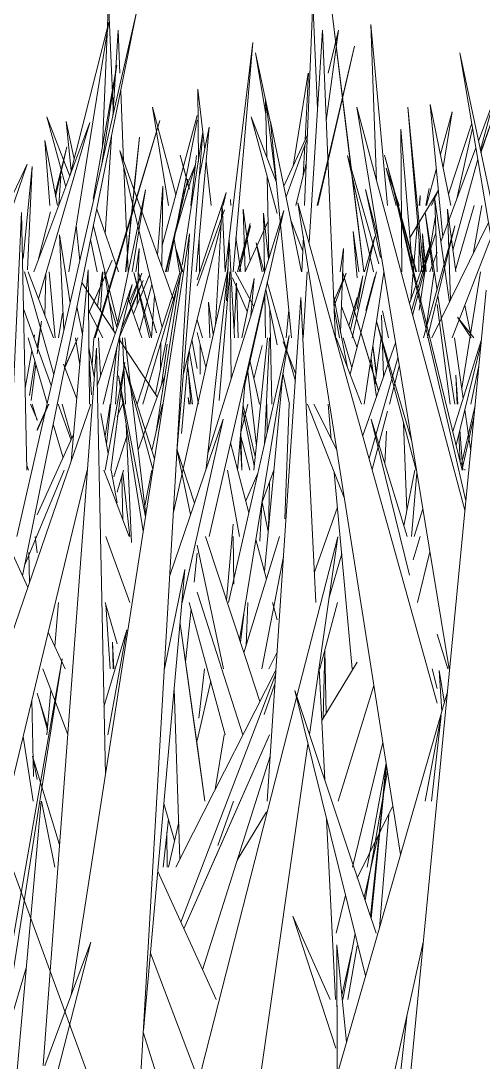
# Model space of a CAD drawing. Header units: millimetres. Extents: x -9575 to 27274, y -4387 to 11354.
# Drawn here: x -7219.2 to -7199.9, y 3072.21 to 3115.64 of the extents above; entities that cross this region are included whole.
import ezdxf

# ---------------------------------------------------------------- set-up
doc = ezdxf.new("R2010")
doc.units = ezdxf.units.MM
doc.layers.add('G-IMPT', color=8, linetype='Continuous', lineweight=9)

# ---------------------------------------------------------------- blocks, each defined once
blk = doc.blocks.new('Grass Array - 25_dwg-439225-North')
at = {"layer": 'G-IMPT'}
for p, q in [((-7217.194, 3105.172), (-7215.534, 3115.587)), ((-7217.164, 3109.159), (-7215.534, 3115.587)), ((-7206.452, 3111.474), (-7205.935, 3115.249)), ((-7206.373, 3113.449), (-7205.935, 3115.249)), ((-7210.677, 3105.172), (-7209.514, 3114.73)), ((-7210.344, 3105.172), (-7209.514, 3114.73)), ((-7216.182, 3108.2), (-7215.196, 3113.79)), ((-7215.84, 3109.573), (-7215.196, 3113.79)), ((-7211.819, 3112.783), (-7211.791, 3109.771)), ((-7211.819, 3112.783), (-7211.527, 3110.279)), ((-7208.936, 3109.947), (-7208.986, 3112.385)), ((-7208.539, 3108.917), (-7208.986, 3112.385)), ((-7200.096, 3110.622), (-7199.425, 3112.416)), ((-7200.018, 3110.255), (-7199.425, 3112.416)), ((-7202.376, 3105.172), (-7203.051, 3112.037)), ((-7202.458, 3105.172), (-7203.051, 3112.037)), ((-7213.311, 3106.208), (-7211.841, 3111.696)), ((-7213.067, 3105.172), (-7211.841, 3111.502)), ((-7211.888, 3105.172), (-7211.342, 3111.199)), ((-7211.747, 3109.188), (-7211.342, 3111.199)), ((-7202.871, 3105.485), (-7203.338, 3111.124)), ((-7203.303, 3105.172), (-7203.338, 3111.124)), ((-7217.987, 3107.931), (-7218.204, 3110.645)), ((-7217.677, 3107.931), (-7218.204, 3110.645)), ((-7214.832, 3105.172), (-7214.252, 3110.79)), ((-7214.816, 3105.172), (-7214.252, 3110.79)), ((-7208.219, 3108.739), (-7207.239, 3110.889)), ((-7208.128, 3108.299), (-7207.246, 3110.714)), ((-7217.776, 3108.44), (-7217.288, 3110.382)), ((-7217.75, 3108.304), (-7217.288, 3110.382)), ((-7213.306, 3102.855), (-7215.067, 3110.224)), ((-7212.803, 3103.941), (-7215.067, 3110.224)), ((-7201.666, 3106.422), (-7200.203, 3110.336)), ((-7221.063, 3105.172), (-7218.942, 3109.662)), ((-7220.482, 3105.172), (-7218.942, 3109.662)), ((-7212.751, 3106.807), (-7211.909, 3109.648)), ((-7212.453, 3108.345), (-7211.909, 3109.648)), ((-7212.112, 3107.931), (-7211.863, 3110.02)), ((-7211.47, 3109.787), (-7211.253, 3107.931)), ((-7207.716, 3107.931), (-7207.287, 3109.694)), ((-7201.165, 3106.074), (-7200.124, 3109.871)), ((-7217.613, 3107.965), (-7217.529, 3109.163)), ((-7213.166, 3105.172), (-7212.236, 3109.031)), ((-7213.139, 3105.172), (-7212.236, 3109.031)), ((-7208.849, 3105.743), (-7208.919, 3109.156)), ((-7215.179, 3102.948), (-7213.999, 3108.593)), ((-7214.561, 3105.172), (-7213.999, 3108.593)), ((-7213.494, 3105.859), (-7213.278, 3108.739)), ((-7213.322, 3105.381), (-7213.278, 3108.739)), ((-7211.841, 3104.836), (-7210.633, 3108.473)), ((-7210.761, 3107.931), (-7210.633, 3108.473)), ((-7202.577, 3107.931), (-7202.539, 3108.357)), ((-7202.546, 3107.931), (-7202.539, 3108.357)), ((-7201.055, 3105.256), (-7200.275, 3107.931)), ((-7200.326, 3105.907), (-7199.962, 3107.931)), ((-7218.46, 3105.716), (-7217.967, 3107.679)), ((-7215.119, 3105.172), (-7216.034, 3107.778)), ((-7209.036, 3105.172), (-7209.078, 3107.623)), ((-7208.86, 3105.709), (-7209.078, 3107.623)), ((-7215.179, 3103.107), (-7216.174, 3107.084)), ((-7210.157, 3105.172), (-7209.623, 3107.189)), ((-7210.153, 3105.172), (-7209.623, 3107.189)), ((-7209.844, 3105.172), (-7208.881, 3107.286)), ((-7202.918, 3104.034), (-7202.637, 3107.246)), ((-7211.762, 3106.563), (-7211.749, 3105.172)), ((-7202.594, 3105.172), (-7202.571, 3106.487)), ((-7212.712, 3106.106), (-7212.478, 3105.172)), ((-7212.712, 3106.106), (-7212.435, 3105.172)), ((-7202.133, 3105.172), (-7201.825, 3105.996)), ((-7216.006, 3103.738), (-7215.788, 3105.172)), ((-7214.506, 3103.423), (-7213.829, 3105.045)), ((-7213.831, 3102.413), (-7214.489, 3105.148)), ((-7213.753, 3102.423), (-7214.489, 3105.148)), ((-7209.752, 3103.518), (-7210.366, 3104.923)), ((-7209.481, 3103.725), (-7210.259, 3105.172)), ((-7205.447, 3102.759), (-7204.929, 3105.004)), ((-7205.163, 3103.616), (-7204.929, 3105.004)), ((-7202.278, 3102.83), (-7201.95, 3105.172)), ((-7215.261, 3102.609), (-7216.653, 3104.719)), ((-7214.251, 3102.698), (-7213.732, 3104.638)), ((-7213.583, 3100.067), (-7212.677, 3104.569)), ((-7210.193, 3104.691), (-7210.3, 3102.759)), ((-7210.193, 3104.691), (-7210.13, 3102.413)), ((-7215.197, 3102.862), (-7215.532, 3103.992)), ((-7214.151, 3102.413), (-7214.739, 3104.089)), ((-7213.754, 3102.413), (-7213.621, 3104.174)), ((-7209.846, 3100.466), (-7209.003, 3104.256)), ((-7208.988, 3102.413), (-7209.02, 3104.273)), ((-7216.633, 3102.552), (-7216.86, 3103.724)), ((-7215.783, 3102.413), (-7216.377, 3103.567)), ((-7208.724, 3099.654), (-7208.805, 3103.584)), ((-7205.163, 3102.016), (-7205.814, 3103.72)), ((-7200.428, 3102.607), (-7200.67, 3103.784)), ((-7217.47, 3103.442), (-7217.634, 3102.413)), ((-7211.841, 3103.173), (-7211.615, 3102.413)), ((-7200.403, 3102.413), (-7200.974, 3103.276)), ((-7200.297, 3102.413), (-7200.974, 3103.276)), ((-7213.51, 3099.956), (-7215.108, 3102.377)), ((-7211.841, 3101.137), (-7212.063, 3102.343)), ((-7211.841, 3102.636), (-7211.478, 3101.188)), ((-7205.387, 3101.175), (-7205.742, 3102.413)), ((-7213.379, 3101.082), (-7213.364, 3102.209)), ((-7213.332, 3100.451), (-7213.096, 3102.153)), ((-7212.5, 3098.425), (-7212.19, 3101.839)), ((-7211.787, 3099.654), (-7212.176, 3101.896)), ((-7211.722, 3102.16), (-7211.71, 3100.907)), ((-7209.474, 3100.705), (-7209.134, 3102.102)), ((-7209.635, 3101.414), (-7209.234, 3099.654)), ((-7209.234, 3099.654), (-7209.635, 3101.414)), ((-7212.039, 3099.654), (-7212.242, 3101.27)), ((-7212.102, 3099.654), (-7212.224, 3101.128)), ((-7209.724, 3101.015), (-7209.371, 3097.918)), ((-7215.687, 3098.321), (-7215.468, 3099.654)), ((-7215.179, 3099.133), (-7214.955, 3099.654)), ((-7210.017, 3098.472), (-7209.729, 3099.654)), ((-7208.92, 3098.48), (-7208.94, 3099.654)), ((-7209.457, 3097.089), (-7209.94, 3099.372)), ((-7209.417, 3097.473), (-7209.922, 3099.578)), ((-7210.02, 3098.438), (-7209.978, 3096.945)), ((-7208.877, 3094.347), (-7209.135, 3095.567))]:
    blk.add_line(p, q, dxfattribs=at)
blk = doc.blocks.new('Grass Array - 25_dwg-V17-North')
at = {"layer": 'G-IMPT'}
for p, q in [((-7214.479, 3108.592), (-7214.252, 3110.79)), ((-7214.474, 3108.579), (-7214.252, 3110.79)), ((-7214.832, 3105.172), (-7214.548, 3107.931)), ((-7214.816, 3105.172), (-7214.539, 3107.931))]:
    blk.add_line(p, q, dxfattribs=at)
blk = doc.blocks.new('Grass Array - Grass Array-440235-North')
for name in ['Grass Array - 25_dwg-439225-North', 'Grass Array - 25_dwg-V17-North']:
    blk.add_blockref(name, (0, 0))
blk = doc.blocks.new('Grass Array - 25_dwg-V27-North')
at = {"layer": 'G-IMPT'}
for p, q in [((-7214.367, 3108.281), (-7213.401, 3111.486)), ((-7214.359, 3108.259), (-7213.401, 3111.486)), ((-7203.443, 3107.931), (-7204.018, 3110.035)), ((-7203.455, 3107.931), (-7204.018, 3110.035)), ((-7215.179, 3105.587), (-7214.499, 3107.846)), ((-7215.179, 3105.493), (-7214.491, 3107.814)), ((-7205.305, 3103.613), (-7205.765, 3105.13)), ((-7205.304, 3103.618), (-7205.765, 3105.13))]:
    blk.add_line(p, q, dxfattribs=at)
blk = doc.blocks.new('Grass Array - 25_dwg-V31-North')
at = {"layer": 'G-IMPT'}
for p, q in [((-7216.136, 3102.413), (-7213.401, 3111.486)), ((-7216.093, 3102.413), (-7213.401, 3111.486)), ((-7202.688, 3105.172), (-7204.018, 3110.035)), ((-7202.716, 3105.172), (-7204.018, 3110.035)), ((-7216.376, 3103.434), (-7215.389, 3105.658)), ((-7216.375, 3103.42), (-7215.389, 3105.658)), ((-7204.942, 3102.413), (-7205.765, 3105.13)), ((-7204.937, 3102.413), (-7205.765, 3105.13)), ((-7204.273, 3100.203), (-7204.615, 3101.334)), ((-7204.268, 3100.217), (-7204.613, 3101.35))]:
    blk.add_line(p, q, dxfattribs=at)
blk = doc.blocks.new('Grass Array - 25_dwg-V35-North')
at = {"layer": 'G-IMPT'}
for p, q in [((-7216.136, 3102.413), (-7213.401, 3111.486)), ((-7216.093, 3102.413), (-7213.401, 3111.486)), ((-7202.688, 3105.172), (-7204.018, 3110.035)), ((-7202.716, 3105.172), (-7204.018, 3110.035)), ((-7216.376, 3103.434), (-7215.389, 3105.658)), ((-7216.375, 3103.42), (-7215.389, 3105.658)), ((-7204.942, 3102.413), (-7205.765, 3105.13)), ((-7204.937, 3102.413), (-7205.765, 3105.13)), ((-7204.273, 3100.203), (-7204.615, 3101.334)), ((-7204.268, 3100.217), (-7204.613, 3101.35))]:
    blk.add_line(p, q, dxfattribs=at)
blk = doc.blocks.new('Grass Array - Grass Array-440908-North')
for name in ['Grass Array - 25_dwg-V27-North', 'Grass Array - 25_dwg-V31-North', 'Grass Array - 25_dwg-V35-North', 'Grass Array - 25_dwg-V35-North']:
    blk.add_blockref(name, (0, 0))
blk = doc.blocks.new('Grass Array - 25_dwg-V18-North')
at = {"layer": 'G-IMPT'}
for p, q in [((-6467.91, 3109.515), (-6468.732, 3116.185)), ((-6467.915, 3109.533), (-6468.732, 3116.185)), ((-6469.321, 3107.931), (-6467.771, 3114.581)), ((-6469.292, 3107.931), (-6467.771, 3114.581)), ((-6474.664, 3108.651), (-6475.042, 3110.035)), ((-6474.662, 3108.614), (-6475.042, 3110.035)), ((-6467.538, 3106.464), (-6467.877, 3109.222)), ((-6467.531, 3106.443), (-6467.87, 3109.191)), ((-6476.032, 3102.633), (-6476.788, 3105.13)), ((-6476.03, 3102.641), (-6476.788, 3105.13))]:
    blk.add_line(p, q, dxfattribs=at)
blk = doc.blocks.new('Grass Array - 25_dwg-V41-North')
at = {"layer": 'G-IMPT'}
for p, q in [((-7215.787, 3110.438), (-7215.549, 3116.428)), ((-7215.347, 3111.981), (-7215.549, 3116.428)), ((-7205.416, 3109.515), (-7206.238, 3116.185)), ((-7205.422, 3109.533), (-7206.238, 3116.185)), ((-7203.898, 3107.931), (-7204.593, 3115.482)), ((-7204.354, 3108.959), (-7204.593, 3115.482)), ((-7215.369, 3111.628), (-7215.14, 3115.25)), ((-7215.065, 3113.449), (-7215.14, 3115.25)), ((-7206.383, 3109.836), (-7205.277, 3114.581)), ((-7206.38, 3109.762), (-7205.277, 3114.581)), ((-7209.406, 3114.301), (-7208.973, 3111.748)), ((-7209.406, 3114.301), (-7208.8, 3111.441)), ((-7208.8, 3111.441), (-7209.406, 3114.301)), ((-7207.836, 3109.579), (-7207.213, 3113.449)), ((-7207.336, 3110.675), (-7207.198, 3113.449)), ((-7214.911, 3109.791), (-7215.034, 3112.714)), ((-7213.036, 3107.931), (-7213.711, 3112.031)), ((-7212.729, 3108.381), (-7213.711, 3112.031)), ((-7201.591, 3106.621), (-7202.113, 3112.151)), ((-7201.247, 3107.931), (-7202.113, 3112.151)), ((-7201.686, 3110.071), (-7201.2, 3111.849)), ((-7201.574, 3109.521), (-7201.2, 3111.849)), ((-7217.331, 3108.715), (-7218.115, 3111.634)), ((-7217.163, 3109.161), (-7218.115, 3111.634)), ((-7217.108, 3109.38), (-7217.308, 3111.441)), ((-7216.983, 3109.871), (-7217.308, 3111.441)), ((-7200.379, 3111.371), (-7201.346, 3108.413)), ((-7201.346, 3108.413), (-7200.379, 3111.371)), ((-7200.005, 3110.194), (-7199.554, 3111.444)), ((-7199.994, 3110.139), (-7199.555, 3111.43)), ((-7200.344, 3111.168), (-7200.995, 3108.217)), ((-7215.677, 3106.762), (-7215.422, 3110.799)), ((-7207.411, 3109.182), (-7207.349, 3110.433)), ((-7204.262, 3105.506), (-7205.564, 3110.029)), ((-7204.475, 3105.172), (-7205.564, 3110.029)), ((-7214.717, 3105.172), (-7214.9, 3109.525)), ((-7204.886, 3105.172), (-7205.383, 3109.222)), ((-7203.95, 3109.495), (-7203.538, 3107.931)), ((-7203.95, 3109.495), (-7203.414, 3107.931)), ((-7202.272, 3107.931), (-7201.858, 3109.444)), ((-7204.881, 3105.172), (-7205.376, 3109.191)), ((-7204.82, 3108.601), (-7204.195, 3105.764)), ((-7204.82, 3108.601), (-7204.27, 3106.501)), ((-7204.27, 3106.501), (-7204.82, 3108.601)), ((-7202.963, 3106.594), (-7201.764, 3108.572)), ((-7202.302, 3107.931), (-7202.153, 3108.65)), ((-7202.296, 3107.931), (-7202.153, 3108.65)), ((-7202.063, 3107.931), (-7201.764, 3108.572)), ((-7210.439, 3107.931), (-7210.448, 3108.193)), ((-7209.926, 3107.778), (-7209.835, 3105.193)), ((-7209.926, 3107.778), (-7209.635, 3105.63)), ((-7202.142, 3105.984), (-7201.896, 3107.511)), ((-7216.744, 3105.625), (-7216.887, 3107.101)), ((-7210.153, 3105.172), (-7209.616, 3107.092)), ((-7210.082, 3105.172), (-7209.616, 3107.092)), ((-7210.018, 3105.172), (-7210.221, 3106.597)), ((-7205.366, 3102.413), (-7204.429, 3106.644)), ((-7205.091, 3105.172), (-7205.325, 3106.846)), ((-7205.163, 3104.926), (-7205.325, 3106.846)), ((-7204.855, 3105.172), (-7204.429, 3106.644)), ((-7202.438, 3106.757), (-7202.374, 3105.172)), ((-7202.438, 3106.757), (-7202.275, 3105.172)), ((-7202.275, 3105.172), (-7202.438, 3106.757)), ((-7201.874, 3106.8), (-7202.407, 3105.172)), ((-7202.407, 3105.172), (-7201.874, 3106.8)), ((-7216.012, 3105.172), (-7216.289, 3106.515)), ((-7212.582, 3105.172), (-7212.805, 3106.527)), ((-7214.406, 3105.172), (-7214.259, 3106.138)), ((-7214.341, 3103.819), (-7214.259, 3106.138)), ((-7215.88, 3103.548), (-7215.778, 3105.172)), ((-7215.319, 3102.698), (-7215.709, 3105.172)), ((-7214.666, 3103.953), (-7214.151, 3105.118)), ((-7214.637, 3103.798), (-7214.151, 3105.118)), ((-7214.307, 3105.172), (-7214.309, 3105.176)), ((-7214.307, 3105.172), (-7214.309, 3105.176)), ((-7204.8, 3103.564), (-7204.43, 3104.972)), ((-7205.507, 3102.916), (-7205.163, 3104.105)), ((-7204.15, 3103.365), (-7204.057, 3100.814)), ((-7203.856, 3102.413), (-7204.109, 3103.541)), ((-7216.228, 3101.287), (-7216.153, 3102.413)), ((-7215.88, 3100.861), (-7215.956, 3102.413)), ((-7204.429, 3100.441), (-7204.161, 3102.413)), ((-7204.506, 3102.074), (-7204.364, 3100.919)), ((-7204.36, 3100.945), (-7204.502, 3102.097)), ((-7204.36, 3099.955), (-7204.584, 3101.548)), ((-7210.016, 3098.297), (-7209.639, 3096.895))]:
    blk.add_line(p, q, dxfattribs=at)
blk = doc.blocks.new('Grass Array - Grass Array-V47-North')
for name, p in [('Grass Array - 25_dwg-V41-North', (0, 0)), ('Grass Array - 25_dwg-V18-North', (-737.506, 0)), ('Grass Array - 25_dwg-V18-North', (-737.506, 0)), ('Grass Array - 25_dwg-V18-North', (-737.506, 0))]:
    blk.add_blockref(name, p)
blk = doc.blocks.new('Grass Array - 25_dwg-V48-North')
at = {"layer": 'G-IMPT'}
for p, q in [((-7207.357, 3107.931), (-7207.019, 3116.428)), ((-7206.817, 3111.981), (-7207.019, 3116.428)), ((-7219.375, 3094.136), (-7214.369, 3115.995)), ((-7216.821, 3103.893), (-7214.369, 3115.995)), ((-7207.17, 3106.389), (-7206.61, 3115.25)), ((-7206.107, 3103.261), (-7206.61, 3115.25)), ((-7200.876, 3114.301), (-7199.326, 3105.172)), ((-7200.876, 3114.301), (-7198.364, 3102.454)), ((-7197.996, 3100.717), (-7200.876, 3114.301)), ((-7201.326, 3088.618), (-7205.181, 3112.031)), ((-7202.145, 3100.747), (-7205.181, 3112.031)), ((-7218.665, 3105.172), (-7216.319, 3111.403)), ((-7218.466, 3104.045), (-7216.319, 3111.403)), ((-7216.136, 3102.413), (-7213.401, 3111.486)), ((-7216.093, 3102.413), (-7213.401, 3111.486)), ((-7208.503, 3107.605), (-7209.585, 3111.634)), ((-7208.531, 3108.894), (-7209.585, 3111.634)), ((-7207.903, 3102.413), (-7208.777, 3111.441)), ((-7207.482, 3105.172), (-7208.777, 3111.441)), ((-7211.599, 3111.005), (-7212.527, 3099.605)), ((-7211.599, 3111.005), (-7212.466, 3105.451)), ((-7202.688, 3105.172), (-7204.018, 3110.035)), ((-7202.716, 3105.172), (-7204.018, 3110.035)), ((-7218.733, 3109.564), (-7219.109, 3105.727)), ((-7218.733, 3109.564), (-7218.926, 3105.249)), ((-7218.926, 3105.249), (-7218.733, 3109.564)), ((-7200.776, 3096.895), (-7203.653, 3108.69)), ((-7201.173, 3097.986), (-7203.653, 3108.69)), ((-7211.08, 3102.963), (-7210.802, 3107.971)), ((-7210.678, 3105.172), (-7210.802, 3107.971)), ((-7203.348, 3080.869), (-7207.634, 3108.053)), ((-7207.634, 3108.053), (-7204.699, 3097.512)), ((-7201.824, 3105.172), (-7201.917, 3108.193)), ((-7201.309, 3103.912), (-7201.917, 3108.193)), ((-7219.668, 3097.083), (-7219.177, 3107.638)), ((-7218.946, 3096.895), (-7219.177, 3107.638)), ((-7211.841, 3104.591), (-7210.7, 3107.759)), ((-7211.385, 3097.64), (-7208.227, 3107.732)), ((-7211.345, 3094.136), (-7208.227, 3107.732)), ((-7202.329, 3107.653), (-7202.004, 3105.172)), ((-7202.329, 3107.653), (-7201.825, 3104.399)), ((-7201.825, 3104.399), (-7202.329, 3107.653)), ((-7201.395, 3107.778), (-7201.263, 3104.005)), ((-7201.395, 3107.778), (-7201.043, 3105.172)), ((-7212.419, 3100.933), (-7210.846, 3107.179)), ((-7207.432, 3106.038), (-7207.926, 3107.323)), ((-7202.395, 3102.413), (-7201.086, 3107.092)), ((-7202.221, 3102.413), (-7201.086, 3107.092)), ((-7202.048, 3102.413), (-7199.675, 3107.228)), ((-7217.144, 3103.877), (-7217.582, 3106.713)), ((-7217.407, 3102.73), (-7217.582, 3106.713)), ((-7215.565, 3048), (-7212.158, 3106.756)), ((-7213.774, 3096.381), (-7212.158, 3106.756)), ((-7207.466, 3105.172), (-7207.409, 3106.626)), ((-7201.202, 3102.413), (-7199.57, 3106.612)), ((-7210.624, 3103.964), (-7210.506, 3106.49)), ((-7210.28, 3102.413), (-7210.506, 3106.49)), ((-7209.382, 3106.38), (-7209.133, 3105.172)), ((-7209.382, 3106.38), (-7209.039, 3105.172)), ((-7209.039, 3105.172), (-7209.382, 3106.38)), ((-7202.981, 3103.856), (-7202.061, 3106.459)), ((-7202.898, 3103.545), (-7202.061, 3106.459)), ((-7205.876, 3105.172), (-7205.729, 3106.138)), ((-7205.853, 3102.623), (-7205.729, 3106.138)), ((-7216.376, 3103.434), (-7215.389, 3105.658)), ((-7216.375, 3103.42), (-7215.389, 3105.658)), ((-7212.831, 3095.152), (-7210.551, 3105.326)), ((-7211.459, 3096.963), (-7210.551, 3105.326)), ((-7202.846, 3103.351), (-7202.293, 3105.454)), ((-7202.573, 3103.578), (-7202.293, 3105.454)), ((-7217.83, 3100.884), (-7219.044, 3105.172)), ((-7217.842, 3102.413), (-7218.897, 3105.172)), ((-7218.197, 3103.342), (-7218.155, 3105.11)), ((-7217.767, 3102.413), (-7218.017, 3105.172)), ((-7217.102, 3097.261), (-7216.394, 3105.248)), ((-7216.338, 3099.654), (-7216.394, 3105.248)), ((-7214.342, 3099.654), (-7212.556, 3105.172)), ((-7214.108, 3099.654), (-7212.501, 3105.172)), ((-7212.518, 3105.114), (-7213.551, 3098.498)), ((-7210.917, 3099.805), (-7210.478, 3105.164)), ((-7210.422, 3100.719), (-7210.478, 3105.164)), ((-7209.98, 3102.413), (-7209.467, 3104.899)), ((-7209.6, 3103.343), (-7209.467, 3104.899)), ((-7207.422, 3102.413), (-7207.247, 3105.172)), ((-7206.136, 3103.953), (-7205.621, 3105.118)), ((-7206.127, 3103.744), (-7205.621, 3105.118)), ((-7204.273, 3100.203), (-7205.779, 3105.176)), ((-7204.268, 3100.217), (-7205.779, 3105.176)), ((-7205.457, 3100.904), (-7204.349, 3105.172)), ((-7204.864, 3099.654), (-7204.049, 3105.158)), ((-7200.797, 3100.312), (-7200.015, 3105.172)), ((-7216.016, 3100.416), (-7214.562, 3104.639)), ((-7215.764, 3099.654), (-7214.562, 3104.639)), ((-7215.092, 3102.413), (-7214.093, 3104.81)), ((-7215.009, 3102.785), (-7214.093, 3104.81)), ((-7208.982, 3104.44), (-7208.503, 3102.122)), ((-7208.914, 3104.734), (-7207.743, 3100.613)), ((-7207.743, 3100.613), (-7208.914, 3104.734)), ((-7208.177, 3094.171), (-7207.509, 3104.099)), ((-7206.883, 3091.377), (-7207.509, 3104.099)), ((-7205.586, 3101.238), (-7206.143, 3104.13)), ((-7199.774, 3104.409), (-7205.163, 3048.716)), ((-7201.792, 3104.184), (-7201.09, 3099.654)), ((-7201.09, 3099.654), (-7201.792, 3104.184)), ((-7216.821, 3103.893), (-7219.13, 3092.493)), ((-7217.933, 3100.433), (-7219.091, 3103.624)), ((-7211.309, 3102.413), (-7211.369, 3103.901)), ((-7211.169, 3102.568), (-7211.369, 3103.901)), ((-7208.125, 3102.413), (-7208.016, 3103.582)), ((-7205.903, 3102.413), (-7206.122, 3103.635)), ((-7201.825, 3103.809), (-7201.28, 3099.654)), ((-7218.519, 3101.752), (-7218.339, 3103.114)), ((-7218.519, 3101.998), (-7218.339, 3103.114)), ((-7206.107, 3103.261), (-7206.071, 3102.413)), ((-7202.699, 3096.895), (-7204.357, 3103.115)), ((-7202.894, 3098.144), (-7204.357, 3103.115)), ((-7218.105, 3099.685), (-7218.901, 3102.413)), ((-7218.666, 3102.413), (-7218.629, 3102.536)), ((-7218.651, 3102.413), (-7218.629, 3102.536)), ((-7217.367, 3101.198), (-7216.828, 3102.413)), ((-7217.366, 3101.171), (-7216.819, 3102.413)), ((-7216.745, 3101.29), (-7216.918, 3102.413)), ((-7215.253, 3099.654), (-7215.076, 3102.413)), ((-7214.836, 3099.654), (-7214.959, 3102.413)), ((-7213.985, 3095.024), (-7214.859, 3102.413)), ((-7210.226, 3092.731), (-7208.003, 3102.517)), ((-7210.07, 3089.827), (-7208.003, 3102.517)), ((-7209.477, 3096.895), (-7208.905, 3102.413)), ((-7209.032, 3097.989), (-7208.827, 3102.413)), ((-7207.724, 3100.907), (-7208.25, 3102.249)), ((-7205.298, 3100.49), (-7206.038, 3102.413)), ((-7201.169, 3098.506), (-7199.973, 3102.352)), ((-7200.738, 3099.893), (-7201.096, 3102.413)), ((-7219.02, 3100.321), (-7218.745, 3101.879)), ((-7218.275, 3072.065), (-7216.049, 3101.981)), ((-7216.361, 3102.017), (-7216.138, 3100.789)), ((-7216.138, 3100.789), (-7216.361, 3102.017)), ((-7215.841, 3092.174), (-7216.049, 3101.981)), ((-7215.627, 3097.991), (-7215.197, 3102.008)), ((-7204.93, 3098.342), (-7203.564, 3102.209)), ((-7201.032, 3097.947), (-7199.989, 3102.189)), ((-7218.841, 3100.008), (-7218.612, 3101.424)), ((-7216.357, 3101.559), (-7216.253, 3100.037)), ((-7215.68, 3096.895), (-7214.856, 3101.4)), ((-7215.44, 3096.895), (-7214.856, 3101.4)), ((-7204.665, 3097.389), (-7203.461, 3101.584)), ((-7218.777, 3099.803), (-7218.578, 3101.308)), ((-7216.87, 3099.874), (-7217.424, 3101.322)), ((-7214.857, 3101.239), (-7213.686, 3096.942)), ((-7214.857, 3101.239), (-7213.62, 3097.372)), ((-7208.26, 3100.942), (-7207.994, 3099.654)), ((-7203.816, 3099.654), (-7203.403, 3101.23)), ((-7200.411, 3099.654), (-7200.079, 3101.256)), ((-7214.09, 3094.352), (-7215.119, 3100.834)), ((-7213.997, 3094.951), (-7215.119, 3100.834)), ((-7214.307, 3097.744), (-7213.18, 3100.873)), ((-7210.151, 3096.902), (-7209.819, 3100.791)), ((-7208.727, 3095.957), (-7208.265, 3100.909)), ((-7202.145, 3100.747), (-7200.662, 3095.235)), ((-7200.957, 3099.654), (-7201.048, 3100.867)), ((-7200.986, 3099.654), (-7201.048, 3100.867)), ((-7222.762, 3100.435), (-7218.91, 3092.011)), ((-7205.298, 3100.49), (-7204.977, 3099.654)), ((-7218.519, 3099.008), (-7218.806, 3099.654)), ((-7218.519, 3098.972), (-7218.731, 3099.654)), ((-7218.519, 3098.554), (-7218.035, 3099.654)), ((-7218.519, 3098.597), (-7218.051, 3099.654)), ((-7217.99, 3094.682), (-7216.278, 3099.654)), ((-7217.106, 3098.152), (-7217.651, 3099.654)), ((-7217.075, 3098.22), (-7217.481, 3099.654)), ((-7213.729, 3097.715), (-7213.287, 3099.654)), ((-7212.184, 3099.654), (-7212.217, 3099.932)), ((-7212.164, 3099.654), (-7212.217, 3099.932)), ((-7208.187, 3094.875), (-7208.003, 3099.654)), ((-7205.689, 3095.715), (-7207.232, 3099.654)), ((-7206.004, 3097.714), (-7206.965, 3099.654)), ((-7206.374, 3099.654), (-7206.242, 3098.195)), ((-7215.859, 3099.262), (-7215.553, 3097.587)), ((-7215.553, 3097.587), (-7215.859, 3099.262)), ((-7212.686, 3097.645), (-7212.527, 3099.605)), ((-7204.534, 3096.92), (-7203.894, 3099.357)), ((-7200.24, 3099.592), (-7200.823, 3097.09)), ((-7200.424, 3097.689), (-7200.67, 3099.419)), ((-7217.441, 3097.412), (-7217.85, 3098.812)), ((-7214.579, 3093.882), (-7214.799, 3098.816)), ((-7212.984, 3092.502), (-7210.754, 3099.025)), ((-7212.472, 3091.377), (-7210.754, 3099.025)), ((-7203.075, 3094.136), (-7204.575, 3099.021)), ((-7202.981, 3092.516), (-7204.575, 3099.021)), ((-7203.222, 3098.858), (-7203.083, 3095.224)), ((-7200.785, 3096.934), (-7200.287, 3099.112)), ((-7218.519, 3095.029), (-7217.003, 3098.38)), ((-7203.937, 3098.529), (-7204.007, 3097.17)), ((-7200.864, 3097.259), (-7200.922, 3098.396)), ((-7200.75, 3096.895), (-7200.877, 3098.581)), ((-7215.324, 3096.618), (-7214.776, 3098.311)), ((-7209.682, 3095.126), (-7210.45, 3098.036)), ((-7209.976, 3096.895), (-7210.045, 3098.146)), ((-7201.173, 3097.986), (-7200.625, 3095.621)), ((-7212.697, 3097.779), (-7212.114, 3095.048)), ((-7212.697, 3097.779), (-7211.951, 3095.522)), ((-7201.825, 3087.187), (-7204.699, 3097.512)), ((-7218.934, 3097.067), (-7218.878, 3096.895)), ((-7228.224, 3048), (-7216.43, 3096.895)), ((-7218.313, 3094.685), (-7217.392, 3096.895)), ((-7215.53, 3096.368), (-7215.731, 3096.895)), ((-7215.427, 3096.895), (-7215.179, 3095.535)), ((-7215.179, 3095.536), (-7215.427, 3096.895)), ((-7215.179, 3095.977), (-7214.912, 3096.895)), ((-7214.939, 3094.824), (-7214.982, 3096.655)), ((-7214.646, 3094.136), (-7214.949, 3096.767)), ((-7214.031, 3095.413), (-7213.729, 3096.895)), ((-7210.075, 3094.136), (-7210.574, 3096.895)), ((-7209.814, 3095.625), (-7209.309, 3096.768)), ((-7209.135, 3095.568), (-7208.647, 3096.895)), ((-7206.116, 3096.805), (-7205.373, 3088.618)), ((-7203.21, 3094.577), (-7202.755, 3096.895)), ((-7202.89, 3094.136), (-7202.672, 3096.792)), ((-7200.663, 3096.895), (-7200.669, 3096.937)), ((-7200.663, 3096.895), (-7200.669, 3096.937)), ((-7213.774, 3096.381), (-7217.104, 3075.003)), ((-7215.53, 3096.368), (-7214.676, 3094.136)), ((-7208.868, 3094.439), (-7208.827, 3096.404)), ((-7208.727, 3095.957), (-7209.033, 3092.67)), ((-7209.219, 3093.944), (-7209.147, 3095.493)), ((-7205.985, 3095.36), (-7206.945, 3092.643)), ((-7202.778, 3094.136), (-7202.423, 3095.281)), ((-7217.99, 3094.682), (-7233.975, 3048.254)), ((-7218.313, 3094.685), (-7219.038, 3092.945)), ((-7210.344, 3094.644), (-7210.615, 3091.477)), ((-7218.519, 3093.453), (-7218.61, 3094.136)), ((-7214.648, 3091.377), (-7215.649, 3094.136)), ((-7211.493, 3094.136), (-7209.812, 3089.048)), ((-7210.312, 3092.149), (-7210.338, 3094.136)), ((-7209.887, 3089.275), (-7208.411, 3094.136)), ((-7208.951, 3092.358), (-7209.388, 3094.013)), ((-7208.177, 3094.171), (-7208.921, 3083.1)), ((-7205.973, 3094.124), (-7208.05, 3086.012)), ((-7205.973, 3094.124), (-7207.156, 3085.879)), ((-7202.831, 3093.161), (-7202.528, 3094.136)), ((-7211.841, 3093.774), (-7210.74, 3088.618)), ((-7218.845, 3092.2), (-7218.872, 3093.471)), ((-7211.841, 3093.439), (-7211.973, 3092.226)), ((-7209.141, 3088.618), (-7208.236, 3093.292)), ((-7206.344, 3091.54), (-7205.807, 3093.409)), ((-7202.649, 3091.377), (-7202.128, 3093.492)), ((-7214.085, 3073.529), (-7212.355, 3092.756)), ((-7213.199, 3088.618), (-7212.355, 3092.756)), ((-7210.226, 3092.731), (-7210.533, 3091.377)), ((-7215.841, 3092.174), (-7215.672, 3084.193)), ((-7211.841, 3091.814), (-7211.815, 3091.732)), ((-7209.936, 3085.859), (-7211.815, 3091.732)), ((-7217.786, 3089.553), (-7217.624, 3091.377)), ((-7215.68, 3091.377), (-7215.179, 3089.662)), ((-7215.656, 3091.296), (-7215.473, 3088.618)), ((-7212.095, 3091.101), (-7212.334, 3088.901)), ((-7212.17, 3091.377), (-7210.667, 3085.859)), ((-7209.797, 3089.573), (-7209.733, 3091.377)), ((-7208.503, 3090.663), (-7208.692, 3091.377)), ((-7206.715, 3088.618), (-7205.99, 3091.377)), ((-7210.032, 3089.712), (-7209.899, 3090.873)), ((-7217.358, 3088.618), (-7218.057, 3090.148)), ((-7215.732, 3087.033), (-7214.778, 3090.237)), ((-7215.572, 3085.859), (-7214.778, 3090.237)), ((-7212.558, 3090.493), (-7211.861, 3085.549)), ((-7211.516, 3083.1), (-7212.558, 3090.493)), ((-7215.343, 3088.618), (-7215.374, 3089.731)), ((-7215.321, 3088.618), (-7215.374, 3089.731)), ((-7201.381, 3088.618), (-7201.825, 3090.065)), ((-7208.846, 3088.618), (-7208.503, 3089.314)), ((-7206.585, 3086.549), (-7206.512, 3089.377)), ((-7206.46, 3086.755), (-7206.512, 3089.377)), ((-7224.684, 3048), (-7217.484, 3089.024)), ((-7218.639, 3081.692), (-7217.484, 3089.024)), ((-7209.219, 3087.251), (-7209.812, 3089.048)), ((-7206.641, 3086.457), (-7205.163, 3088.894)), ((-7207.693, 3048), (-7222.671, 3088.771)), ((-7218.286, 3088.618), (-7217.247, 3085.876)), ((-7212.526, 3078.053), (-7208.564, 3088.406)), ((-7211.991, 3081.797), (-7208.554, 3088.559)), ((-7211.531, 3088.618), (-7211.774, 3086.549)), ((-7211.774, 3086.549), (-7211.531, 3088.618)), ((-7206.519, 3083.981), (-7206.747, 3088.618)), ((-7202.026, 3088.618), (-7201.825, 3087.798)), ((-7201.623, 3086.838), (-7201.735, 3088.539)), ((-7201.522, 3087.187), (-7201.735, 3088.539)), ((-7211.278, 3088.1), (-7211.841, 3085.618)), ((-7208.593, 3087.981), (-7209.041, 3086.714)), ((-7204.46, 3087.922), (-7205.959, 3083.1)), ((-7218.519, 3087.599), (-7218.083, 3086.205)), ((-7218.113, 3085.859), (-7217.948, 3087.726)), ((-7212.802, 3087.786), (-7212.561, 3080.676)), ((-7211.841, 3051.482), (-7201.399, 3087.613)), ((-7204.811, 3075.808), (-7207.771, 3087.708)), ((-7205.421, 3080.714), (-7207.771, 3087.708)), ((-7218.671, 3084.124), (-7218.739, 3087.32)), ((-7218.454, 3087.382), (-7218.095, 3086.069)), ((-7202.327, 3083.1), (-7201.655, 3086.664)), ((-7202.062, 3083.1), (-7201.655, 3086.664)), ((-7218.683, 3083.1), (-7219.107, 3085.796)), ((-7213.458, 3064.89), (-7208.05, 3086.012)), ((-7212.394, 3077.764), (-7208.818, 3085.859)), ((-7211.088, 3083.574), (-7210.716, 3085.859)), ((-7208.818, 3085.859), (-7210.853, 3081.253)), ((-7211.516, 3083.1), (-7211.861, 3085.549)), ((-7207.215, 3085.472), (-7211.513, 3055.511)), ((-7205.363, 3080.341), (-7204.084, 3085.539)), ((-7218.714, 3084.972), (-7218.519, 3084)), ((-7218.714, 3084.972), (-7217.589, 3081.279)), ((-7208.795, 3084.971), (-7211.617, 3076.064)), ((-7203.948, 3084.675), (-7204.743, 3080.341)), ((-7204.58, 3078.209), (-7203.935, 3084.592)), ((-7204.195, 3082.255), (-7203.945, 3084.653)), ((-7204.833, 3078.963), (-7203.898, 3084.36)), ((-7219.694, 3068.037), (-7218.358, 3083.1)), ((-7218.339, 3083.1), (-7217.785, 3080.341)), ((-7213.233, 3082.994), (-7212.785, 3081.46)), ((-7210.318, 3083.1), (-7210.974, 3081.246)), ((-7203.668, 3082.897), (-7205.163, 3079.883)), ((-7213.045, 3082.35), (-7213.263, 3080.341)), ((-7210.168, 3080.639), (-7208.952, 3082.644)), ((-7206.068, 3074.823), (-7206.438, 3082.352)), ((-7204.235, 3077.801), (-7203.845, 3082.541)), ((-7212.613, 3082.219), (-7213.04, 3080.341)), ((-7204.195, 3082.255), (-7204.608, 3078.292)), ((-7218.639, 3081.692), (-7221.459, 3063.788)), ((-7213.105, 3081.804), (-7213.098, 3080.341)), ((-7211.991, 3081.797), (-7212.731, 3080.341)), ((-7204.871, 3079.077), (-7204.279, 3081.665)), ((-7212.394, 3077.764), (-7210.853, 3081.253)), ((-7205.421, 3080.714), (-7204.369, 3077.582)), ((-7211.049, 3074.823), (-7213.488, 3080.157)), ((-7206.042, 3077.582), (-7205.649, 3079.179)), ((-7206.054, 3072.798), (-7207.842, 3078.302)), ((-7206.284, 3074.823), (-7207.842, 3078.302)), ((-7205.25, 3077.576), (-7205.755, 3074.823)), ((-7223.815, 3048), (-7216.28, 3077.218)), ((-7218.199, 3072.057), (-7216.28, 3077.218)), ((-7202.4, 3077.274), (-7207.217, 3055.511)), ((-7206.016, 3077.101), (-7205.612, 3073.036)), ((-7206.016, 3077.101), (-7205.992, 3071.912)), ((-7205.993, 3072.065), (-7206.016, 3077.101)), ((-7205.55, 3074.823), (-7205.163, 3077.057)), ((-7213.794, 3076.76), (-7211.841, 3071.606)), ((-7205.806, 3074.992), (-7205.394, 3076.792)), ((-7220.012, 3072.658), (-7218.976, 3076.138)), ((-7203.076, 3074.219), (-7205.211, 3055.511)), ((-7214.089, 3073.454), (-7212.789, 3069.306))]:
    blk.add_line(p, q, dxfattribs=at)
blk = doc.blocks.new('Grass Array - Grass Array-V52-North')
for name in ['Grass Array - 25_dwg-V48-North', 'Grass Array - 25_dwg-V35-North', 'Grass Array - 25_dwg-V35-North', 'Grass Array - 25_dwg-V35-North']:
    blk.add_blockref(name, (0, 0))
blk = doc.blocks.new('Grass Array - Grass Array-V53-North')
blk.add_blockref('Grass Array - 25_dwg-V35-North', (0, 0))
blk.add_blockref('Grass Array - 25_dwg-V35-North', (0, 0))
blk.add_blockref('Grass Array - 25_dwg-V35-North', (0, 0))
blk.add_blockref('Grass Array - 25_dwg-V35-North', (0, 0))

msp = doc.modelspace()

# ---------------------------------------------------------------- block references
for name in ['Grass Array - Grass Array-V47-North', 'Grass Array - Grass Array-V52-North', 'Grass Array - Grass Array-440235-North', 'Grass Array - Grass Array-440908-North', 'Grass Array - Grass Array-V53-North', 'Grass Array - Grass Array-V53-North']:
    msp.add_blockref(name, (0, 0))

doc.saveas('drawing.dxf')
